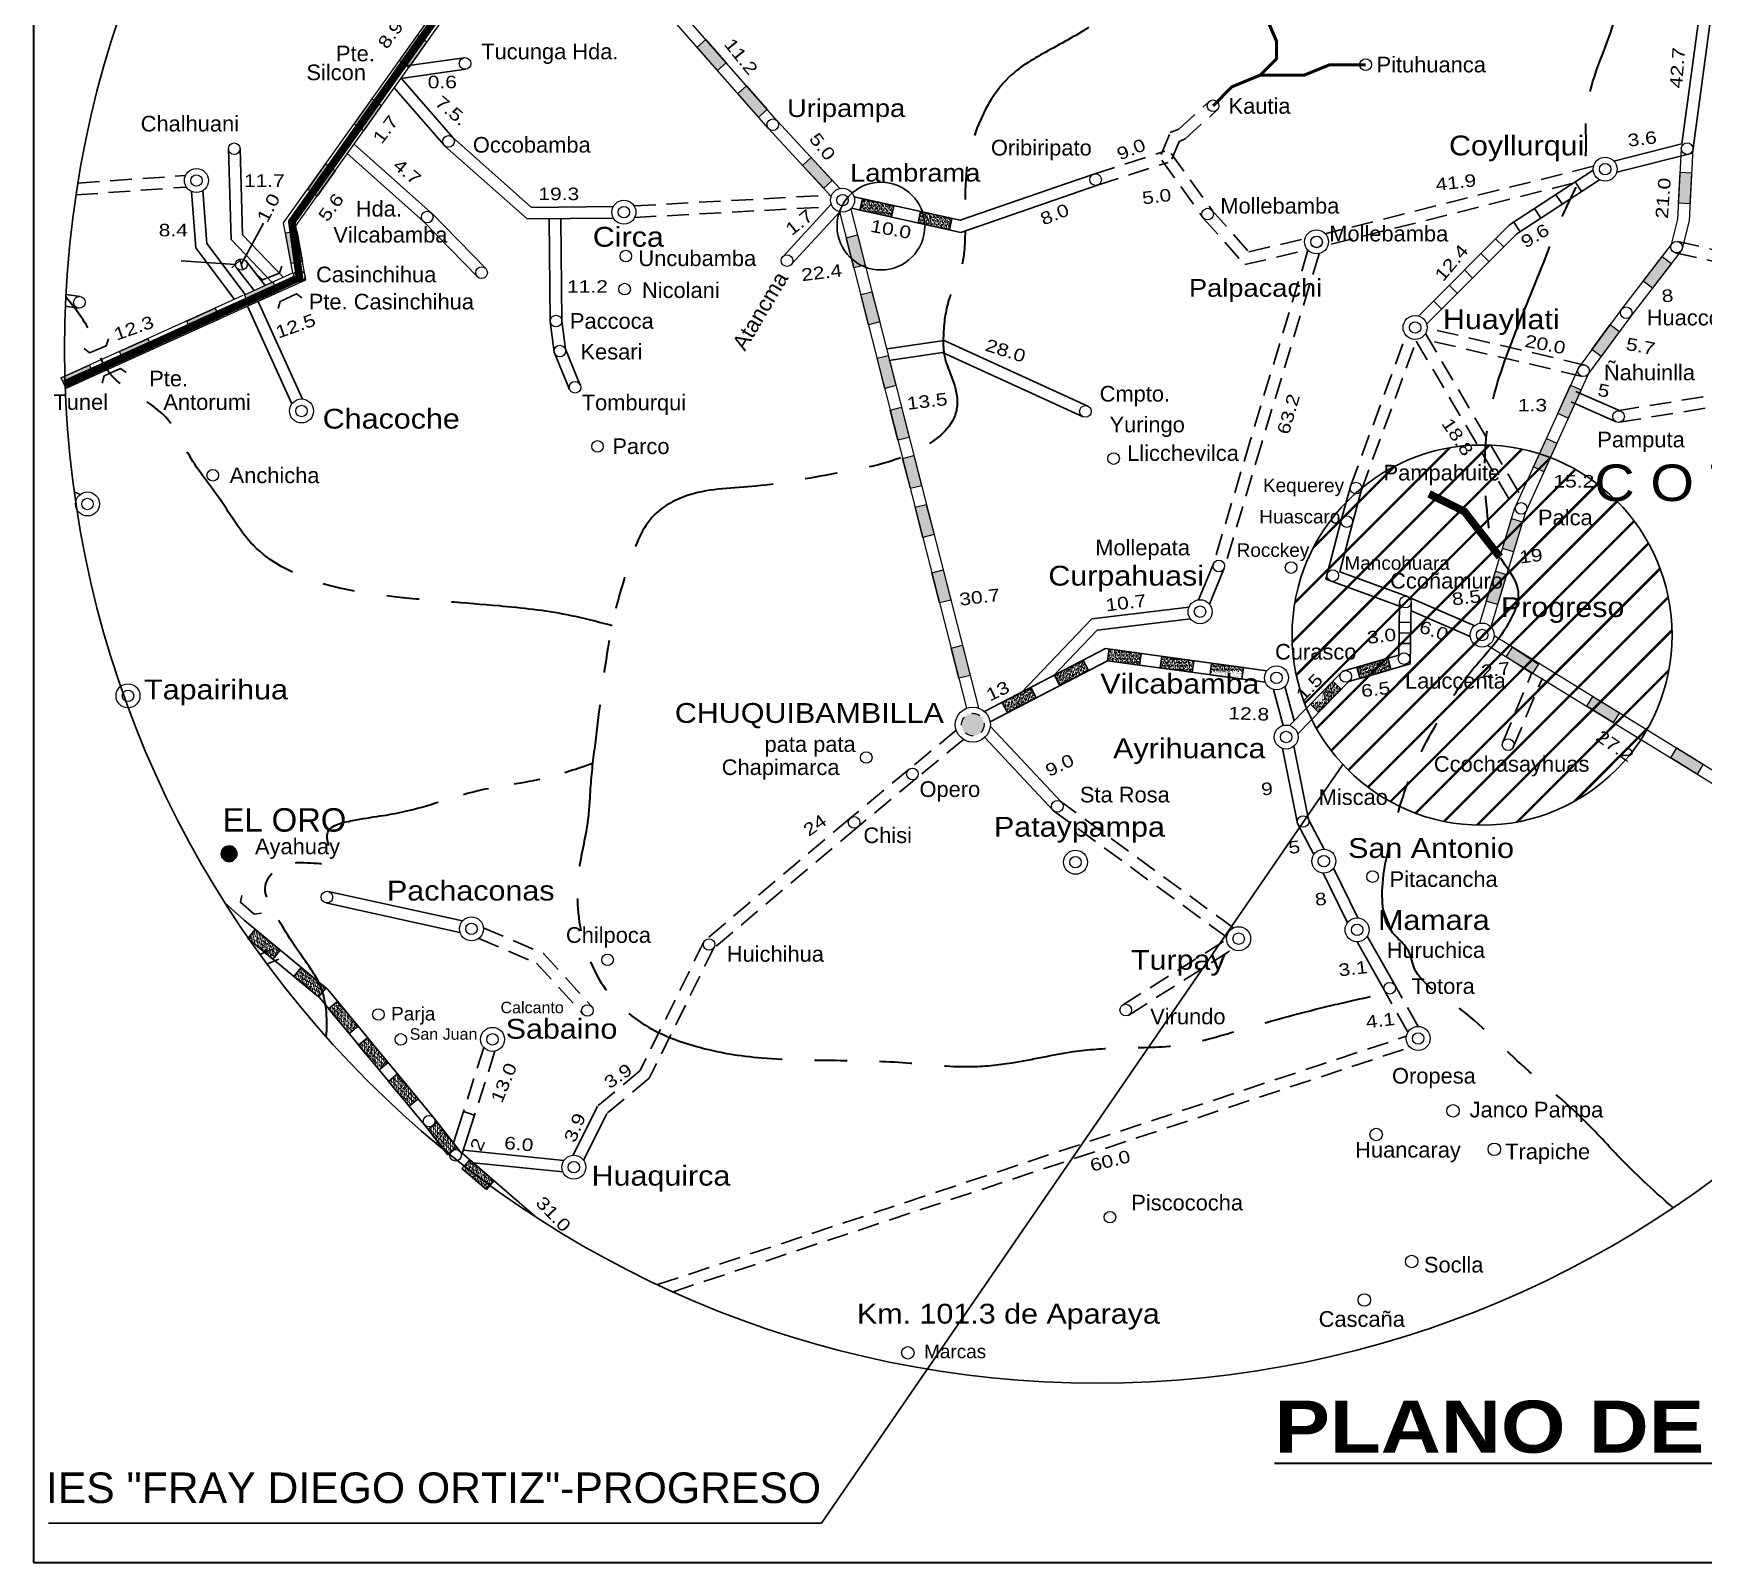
# Model space of a CAD drawing. Header units: metres. Extents: x 772934 to 773467, y 8442002 to 8442594.
# Drawn here: x 773332.13 to 773351.39, y 8442394.12 to 8442411.75 of the extents above; entities that cross this region are included whole.
import ezdxf

# ---------------------------------------------------------------- set-up
doc = ezdxf.new("R2010")
doc.units = ezdxf.units.M
for name, pattern in [('CENTER2', [1.125, 0.75, -0.125, 0.125, -0.125]), ('DASHED2', [0.375, 0.25, -0.125]), ('PHANTOM', [2.5, 1.25, -0.25, 0.25, -0.25, 0.25, -0.25])]:
    doc.linetypes.add(name, pattern=pattern)
doc.layers.add('C- Distrito', color=7, linetype='Continuous', lineweight=20, true_color=0xc7c700)
doc.layers.add('C-en Construccion', color=7, linetype='Continuous', lineweight=25, true_color=0x6b2783)
for name, color, linetype, lineweight in [('C-Afirmada', 1, 'Continuous', 20), ('C-Asfaltada', 252, 'Continuous', 15), ('C-Proyecto', 30, 'DASHED2', 25), ('ciudades', 1, 'Continuous', 20), ('Distrito', 3, 'Continuous', 25), ('flechas', 10, 'Continuous', 18), ('kilometraje', 7, 'Continuous', 18), ('limite prov', 107, 'PHANTOM', 30), ('N-Ciudades', 10, 'Continuous', 18), ('Red vías Vecinales', 106, 'Continuous', 40), ('ROTULO_YMT', 7, 'Continuous', 5), ('Sin Afirmar', 236, 'Continuous', 25), ('trocha', 5, 'Continuous', 25), ('txt - Puentes', 3, 'Continuous', 15), ('txt-Capital', 150, 'Continuous', 18)]:
    doc.layers.add(name, color=color, linetype=linetype, lineweight=lineweight)
doc.styles.add('kilometros', font='arial.ttf', dxfattribs={"height": 1.5})
doc.styles.get("Standard").update_dxf_attribs({"font": 'simplex.shx'})
doc.styles.add('TURBO TEXTO', font='swisse.ttf')
doc.dimstyles.new('ISO-25', dxfattribs={"dimscale": 0, "dimtxt": 0.18, "dimasz": 0.08, "dimexe": 0.09, "dimexo": 0.5, "dimgap": 0.35, "dimtad": 0, "dimtih": 1, "dimtoh": 1, "dimzin": 3, "dimtxsty": 'Standard', "dimblk": 'OBLIQUE', "dimcen": -3, "dimclrd": 256, "dimclre": 256, "dimadec": 0, "dimazin": 0, "dimtfac": 1, "dimtmove": 2, "dimatfit": 2, "dimldrblk": 'OBLIQUE', "dimfxl": 1, "dimfxlon": 1, "dimtolj": 2, "dimarcsym": 0})

# ---------------------------------------------------------------- blocks, each defined once
blk = doc.blocks.new('otras')
at = {"layer": 'ciudades', "linetype": 'Continuous', "ltscale": 0.3}
blk.add_circle((0, 0), 0.6, dxfattribs=at)
blk = doc.blocks.new('ciudad')
at = {"layer": 'ciudades', "ltscale": 0.3}
blk.add_circle((0, 0), 0.557, dxfattribs=at)
blk = doc.blocks.new('distrito')
at = {"layer": 'C- Distrito', "color": 91, "ltscale": 0.3}
for radius in [1.15, 0.549]:
    blk.add_circle((0, 0.01), radius, dxfattribs=at)
blk = doc.blocks.new('capital')
at = {"layer": 'C- Distrito', "linetype": 'CENTER2', "ltscale": 0.3}
blk.add_hatch(color=256, dxfattribs=at).paths.add_polyline_path([(-1.08, 0, 1), (1.08, 0, 1)])
at = {"layer": 'C- Distrito', "ltscale": 0.3}
blk.add_circle((0, 0), 1.68, dxfattribs=at)
at = {"layer": 'C- Distrito', "linetype": 'CENTER2', "ltscale": 0.3}
blk.add_circle((0, 0), 1.08, dxfattribs=at)
blk = doc.blocks.new('Sin Afirmar')
at = {"layer": 'Sin Afirmar'}
h = blk.add_hatch(dxfattribs=at)
h.set_pattern_fill('AR-SAND', color=256, scale=0.005, style=0)
h.set_pattern_definition([(37.5, (-254.103, -239.40114), (-0.00800016, 0.24470662), [0, -0.19304, 0, -0.2159, 0, -0.206375]), (7.5, (-254.103, -239.40114), (0.22476164, 0.35841255), [0, -0.10414, 0, -0.17399, 0, -0.066675]), (327.5, (-254.2592, -239.40114), (0.39549619, 0.00071859), [0, -0.0635, 0, -0.2286, 0, -0.29845]), (317.5, (-254.2592, -239.40114), (0.38177823, 0.11146466), [0, -0.03175, 0, -0.14986, 0, -0.17145])])
h.paths.add_polyline_path([(3.09, 1.11), (0, 1.11), (0, 0), (3.09, 0)])
blk.add_lwpolyline([(0, 0), (3.09, 0), (3.09, 1.11), (0, 1.11)], close=True, dxfattribs=at)
blk = doc.blocks.new('AFIRMADA')
at = {"layer": 'C-Afirmada'}
blk.add_hatch(color=256, dxfattribs=at).paths.add_polyline_path([(0, 1.11), (0, 0), (2.99, 0), (2.99, 1.11)])
blk.add_lwpolyline([(0, 1.11), (2.99, 1.11), (2.99, 0), (0, 0)], close=True, dxfattribs=at)
blk = doc.blocks.new('en construcc')
at = {"layer": 'C-en Construccion'}
blk.add_line((1.1136, 0), (0, 0), dxfattribs=at)
blk = doc.blocks.new('pte')
at = {"layer": 'trocha', "ltscale": 1.5}
blk.add_lwpolyline([(2.19, 0.54), (1.73, 0), (0, 0), (-0.32, 0.57)], dxfattribs=at)
blk = doc.blocks.new('_Oblique')
at = {"color": 0, "linetype": 'ByBlock', "lineweight": -2}
blk.add_line((-0.5, -0.5), (0.5, 0.5), dxfattribs=at)

msp = doc.modelspace()

# ---------------------------------------------------------------- hatches: boundary and pattern name
h = msp.add_hatch()
h.set_pattern_fill('JIS_RC_30', color=256, scale=0.01)
h.set_pattern_definition([(45, (772928.67878, 8442133.56858), (-0.21213203, 0.21213203), []), (45, (772928.68878, 8442133.56858), (-0.21213203, 0.21213203), []), (45, (772928.69878, 8442133.56858), (-0.21213203, 0.21213203), [])])
edge = h.paths.add_edge_path()
edge.add_arc((773348.839, 8442404.815), 2.192, 0, 360)
at = {"layer": 'Distrito'}
h = msp.add_hatch(dxfattribs=at)
h.set_pattern_fill('ANSI31', color=256, scale=0.001203, style=0)
h.set_pattern_definition([(45, (773279.837736, 8442370.17956), (-0.00270047527, 0.00270047527), [])])
edge = h.paths.add_edge_path()
edge.add_arc((773334.387, 8442402.294), 0.0906, 0, 360)

# ---------------------------------------------------------------- linework, layer by layer
for q in [(773347.233, 8442403.324), (773332.303, 8442394.575)]:
    msp.add_line((773341.22, 8442394.575), q)
for centre, radius in [((773344.403, 8442408.107), 11.915), ((773348.839, 8442404.815), 2.192), ((773348.839, 8442404.815), 2.192)]:
    msp.add_circle(centre, radius)
at = {"layer": 'C-Afirmada'}
for p, q in [((773335.016, 8442409.567), (773336.899, 8442412.208)), ((773335.158, 8442409.535), (773337.002, 8442412.121)), ((773340.709, 8442410.744), (773339.536, 8442412.08)), ((773340.608, 8442410.656), (773339.435, 8442411.991)), ((773341.43, 8442409.963), (773340.707, 8442410.745)), ((773341.332, 8442409.872), (773340.609, 8442410.655)), ((773351.137, 8442410.427), (773351.093, 8442409.611)), ((773351.271, 8442410.42), (773351.226, 8442409.591)), ((773341.557, 8442409.728), (773343.03, 8442403.976)), ((773335.121, 8442408.991), (773335.016, 8442409.567)), ((773335.271, 8442408.912), (773335.158, 8442409.535)), ((773341.428, 8442409.695), (773342.892, 8442403.973)), ((773351.093, 8442409.611), (773351.02, 8442409.318)), ((773351.226, 8442409.591), (773351.143, 8442409.258)), ((773351.02, 8442409.318), (773350.448, 8442408.572)), ((773351.143, 8442409.258), (773350.555, 8442408.492)), ((773334.574, 8442408.742), (773335.121, 8442408.991)), ((773334.531, 8442408.576), (773335.271, 8442408.912)), ((773334.547, 8442408.73), (773332.441, 8442407.776)), ((773334.602, 8442408.608), (773332.496, 8442407.654)), ((773350.448, 8442408.572), (773349.951, 8442407.898)), ((773350.555, 8442408.492), (773350.067, 8442407.83)), ((773349.951, 8442407.898), (773349.21, 8442406.267)), ((773350.067, 8442407.83), (773349.335, 8442406.22)), ((773349.21, 8442406.267), (773348.81, 8442404.95)), ((773349.335, 8442406.22), (773348.938, 8442404.911)), ((773348.977, 8442404.809), (773351.704, 8442403.132)), ((773348.907, 8442404.695), (773351.634, 8442403.018)), ((773343.984, 8442402.892), (773343.167, 8442403.765)), ((773343.895, 8442402.791), (773343.104, 8442403.636))]:
    msp.add_line(p, q, dxfattribs=at)
at = {"layer": 'C-Asfaltada', "linetype": 'Continuous'}
msp.add_lwpolyline([(773338.244, 8442414.243, 0.0962, 0.0962, 0), (773338.217, 8442414.087, 0.0893, 0.0893, 0), (773337.668, 8442412.989, 0.0893, 0.0893, 0), (773337.282, 8442412.491, 0.0893, 0.0893, 0), (773336.933, 8442412.153, 0.0893, 0.0893, 0), (773335.111, 8442409.581, 0.0893, 0.0893, 0), (773335.198, 8442408.938, 0.0893, 0.0893, 0), (773332.494, 8442407.712, 0.0893, 0.0893, 0)], format="xyseb", dxfattribs=at)
at = {"layer": 'C-en Construccion'}
for p, q in [((773350.121, 8442410.177), (773349.155, 8442409.544)), ((773350.194, 8442410.064), (773349.24, 8442409.44)), ((773349.155, 8442409.544), (773348.104, 8442408.494)), ((773349.24, 8442409.44), (773348.199, 8442408.4)), ((773347.877, 8442404.585), (773347.888, 8442405.197)), ((773348.009, 8442404.484), (773348.022, 8442405.195))]:
    msp.add_line(p, q, dxfattribs=at)
at = {"layer": 'C-Proyecto'}
for p, q in [((773344.361, 8442410.131), (773345.179, 8442410.393)), ((773345.254, 8442410.369), (773345.728, 8442409.708)), ((773332.643, 8442410.027), (773333.885, 8442410.114)), ((773344.402, 8442410.003), (773345.22, 8442410.266)), ((773345.145, 8442410.291), (773345.619, 8442409.63)), ((773350.125, 8442410.222), (773347.03, 8442409.443)), ((773332.622, 8442409.891), (773333.894, 8442409.981)), ((773349.888, 8442410.024), (773347.063, 8442409.313)), ((773339.058, 8442409.764), (773341.317, 8442409.888)), ((773339.065, 8442409.63), (773341.302, 8442409.753)), ((773345.623, 8442409.624), (773346.101, 8442409.087)), ((773345.723, 8442409.713), (773346.148, 8442409.236)), ((773346.148, 8442409.236), (773346.797, 8442409.386)), ((773351.096, 8442409.353), (773355.451, 8442408.371)), ((773346.101, 8442409.087), (773346.827, 8442409.256)), ((773346.831, 8442409.252), (773346.165, 8442407.056)), ((773346.959, 8442409.213), (773346.293, 8442407.017)), ((773351.067, 8442409.223), (773355.422, 8442408.24)), ((773347.322, 8442406.533), (773347.962, 8442408.272)), ((773347.447, 8442406.487), (773348.087, 8442408.226)), ((773348.08, 8442408.206), (773349.214, 8442406.276)), ((773348.185, 8442408.292), (773349.282, 8442406.425)), ((773350.024, 8442407.929), (773348.204, 8442408.356)), ((773349.994, 8442407.798), (773348.232, 8442408.212)), ((773350.402, 8442407.401), (773355.423, 8442408.229)), ((773350.424, 8442407.269), (773355.496, 8442408.106)), ((773346.165, 8442407.056), (773345.738, 8442405.632)), ((773346.293, 8442407.017), (773345.866, 8442405.593)), ((773332.671, 8442406.437), (773332.601, 8442406.468)), ((773349.076, 8442403.575), (773349.41, 8442404.374)), ((773349.199, 8442403.523), (773349.534, 8442404.322)), ((773342.774, 8442403.718), (773342.226, 8442403.266)), ((773342.858, 8442403.613), (773342.311, 8442403.163)), ((773342.226, 8442403.266), (773341.546, 8442402.701)), ((773342.311, 8442403.163), (773341.631, 8442402.598)), ((773345.893, 8442401.331), (773343.895, 8442402.791)), ((773345.972, 8442401.439), (773343.984, 8442402.892)), ((773341.546, 8442402.701), (773339.879, 8442401.3)), ((773341.631, 8442402.598), (773339.966, 8442401.197)), ((773337.319, 8442401.441), (773338.013, 8442401.144)), ((773337.266, 8442401.318), (773337.933, 8442401.032)), ((773339.863, 8442401.278), (773339.126, 8442399.79)), ((773344.693, 8442400.549), (773345.892, 8442401.306)), ((773334.743, 8442401.132), (773334.908, 8442401.203)), ((773334.824, 8442401.021), (773334.961, 8442401.08)), ((773338.013, 8442401.144), (773338.57, 8442400.532)), ((773339.983, 8442401.219), (773339.233, 8442399.705)), ((773344.764, 8442400.435), (773345.964, 8442401.193)), ((773337.933, 8442401.032), (773338.471, 8442400.442)), ((773347.983, 8442400.237), (773347.725, 8442400.695)), ((773348.1, 8442400.302), (773347.831, 8442400.782)), ((773339.33, 8442397.326), (773347.965, 8442400.19)), ((773337.325, 8442400.059), (773337.09, 8442399.321)), ((773337.453, 8442400.019), (773337.218, 8442399.28)), ((773339.508, 8442397.244), (773348.007, 8442400.063)), ((773339.126, 8442399.79), (773338.636, 8442399.384)), ((773339.233, 8442399.705), (773338.743, 8442399.299))]:
    msp.add_line(p, q, dxfattribs=at)
for points in [[(773345.138, 8442410.355), (773345.243, 8442410.609), (773345.343, 8442410.65), (773345.691, 8442410.968)], [(773345.262, 8442410.304), (773345.345, 8442410.506), (773345.416, 8442410.536), (773345.781, 8442410.869)]]:
    msp.add_lwpolyline(points, dxfattribs=at)
at = {"layer": 'Distrito', "color": 0, "lineweight": 50}
for points in [[(773346.278, 8442411.27), (773346.466, 8442411.458), (773346.466, 8442411.665), (773346.3, 8442412.058)], [(773345.736, 8442410.918), (773345.954, 8442411.136), (773346.278, 8442411.27), (773346.788, 8442411.27), (773347.08, 8442411.391), (773347.496, 8442411.392)]]:
    msp.add_lwpolyline(points, dxfattribs=at)
at = {"layer": 'Distrito', "const_width": 0.0893}
msp.add_lwpolyline([(773349.043, 8442405.716), (773348.635, 8442406.24), (773348.228, 8442406.444)], dxfattribs=at)
at = {"layer": 'Distrito'}
msp.add_circle((773334.387, 8442402.294), 0.0906, dxfattribs=at)
at = {"layer": 'limite prov', "linetype": 'PHANTOM', "ltscale": 1.5}
msp.add_spline([(773348.59, 8442417.68), (773347.558, 8442416.811), (773347.187, 8442416.493), (773346.736, 8442415.963), (773346.304, 8442415.333), (773346.099, 8442414.743), (773346.046, 8442414.265), (773345.78, 8442414.053), (773345.488, 8442413.708), (773345.303, 8442413.337), (773345.17, 8442412.939), (773344.984, 8442412.515), (773344.715, 8442412.127), (773344.37, 8442411.862), (773343.866, 8442411.57), (773343.415, 8442411.278), (773343.017, 8442410.668), (773342.91, 8442410.297), (773342.872, 8442409.331), (773342.814, 8442408.985), (773342.699, 8442408.711), (773342.627, 8442408.292), (773342.641, 8442408.018), (773342.757, 8442407.687), (773342.771, 8442407.384), (773342.367, 8442406.966), (773341.372, 8442406.678), (773340.463, 8442406.533), (773339.698, 8442406.432), (773339.294, 8442406.202), (773339.005, 8442405.654), (773338.829, 8442405.039), (773338.756, 8442404.665), (773338.612, 8442403.598), (773338.555, 8442403.079), (773338.526, 8442402.689), (773338.425, 8442402.127), (773338.468, 8442401.305), (773338.785, 8442400.662), (773339.189, 8442400.316), (773339.781, 8442400.071), (773340.531, 8442399.941), (773341.44, 8442399.912), (773342.204, 8442399.884), (773342.926, 8442399.84), (773343.416, 8442399.884), (773344.123, 8442400.013), (773344.651, 8442400.056), (773345.314, 8442400.085), (773346.036, 8442400.258), (773347.046, 8442400.532), (773347.551, 8442400.648)], degree=3, dxfattribs=at)
at = {"layer": 'limite prov', "ltscale": 1.5}
for points, knots in [([(773351.041, 8442398.213), (773350.842, 8442398.388), (773350.477, 8442398.719), (773349.932, 8442399.338), (773349.222, 8442399.893), (773348.649, 8442400.518), (773348.065, 8442400.833), (773348.002, 8442401.229), (773347.743, 8442401.388), (773347.649, 8442401.879), (773347.782, 8442402.461), (773347.99, 8442403.209), (773348.33, 8442403.842), (773348.72, 8442404.444), (773349.111, 8442404.827), (773349.352, 8442405.39), (773348.959, 8442405.738), (773348.867, 8442406.423), (773348.843, 8442407.275), (773349.19, 8442408.236), (773349.525, 8442409.041), (773349.788, 8442409.731), (773350.078, 8442410.261), (773349.983, 8442410.977), (773350.338, 8442411.701), (773350.564, 8442412.661), (773350.896, 8442413.545), (773351.204, 8442414.375), (773351.538, 8442414.959), (773351.669, 8442415.3), (773351.716, 8442415.425)], [28.632831, 28.632831, 28.632831, 28.632831, 35.227872, 40.923444, 49.176637, 57.429829, 62.673881, 63.92666, 67.005583, 69.396777, 75.805656, 81.778366, 88.699108, 93.656151, 99.497791, 102.673779, 107.290538, 110.507599, 119.718175, 128.253304, 135.693643, 141.475308, 146.832964, 150.148605, 158.954192, 166.153184, 174.833786, 182.439999, 188.207164, 191.547127, 191.547127, 191.547127, 191.547127]), ([(773338.804, 8442404.924), (773338.632, 8442404.969), (773338.204, 8442405.081), (773337.371, 8442405.169), (773336.39, 8442405.232), (773335.411, 8442405.374), (773334.652, 8442405.762), (773334.307, 8442406.381), (773333.923, 8442406.836), (773333.657, 8442407.478), (773332.972, 8442407.694), (773332.819, 8442408.324), (773332.615, 8442408.577), (773332.503, 8442408.715)], [0, 0, 0, 0, 4.432565, 11.015442, 20.843824, 28.942201, 35.682758, 41.051373, 46.245727, 50.575952, 57.794821, 61.475326, 65.871571, 65.871571, 65.871571, 65.871571])]:
    msp.add_open_spline(points, degree=3, knots=knots, dxfattribs=at)
at = {"layer": 'limite prov', "ltscale": 1.2}
msp.add_open_spline([(773335.508, 8442400.179), (773335.525, 8442400.406), (773335.506, 8442400.738), (773335.156, 8442401.2), (773334.95, 8442401.534), (773334.738, 8442401.945), (773335.06, 8442402.305), (773335.714, 8442402.072), (773335.412, 8442402.592), (773335.948, 8442402.713), (773336.477, 8442402.762), (773337.225, 8442403.055), (773337.969, 8442403.126), (773338.403, 8442403.278), (773338.58, 8442403.34)], degree=3, knots=[96.434398, 96.434398, 96.434398, 96.434398, 101.933635, 104.805737, 110.474071, 112.134116, 115.646371, 119.642437, 122.090622, 124.819854, 129.858909, 137.090181, 143.880768, 148.531078, 148.531078, 148.531078, 148.531078], dxfattribs=at)
at = {"layer": 'Red vías Vecinales', "color": 7, "lineweight": 30}
msp.add_lwpolyline([(773332.13, 8442394.122), (773357.025, 8442394.122), (773357.025, 8442420.206), (773332.13, 8442420.206), (773332.13, 8442394.122)], dxfattribs=at)
at = {"layer": 'Sin Afirmar'}
for p, q in [((773341.566, 8442409.737), (773342.826, 8442409.459)), ((773341.595, 8442409.868), (773342.818, 8442409.598)), ((773344.495, 8442404.659), (773343.101, 8442403.934)), ((773346.358, 8442404.404), (773344.495, 8442404.659)), ((773347.231, 8442404.398), (773347.877, 8442404.585)), ((773344.519, 8442404.52), (773343.165, 8442403.816)), ((773346.34, 8442404.271), (773344.519, 8442404.52)), ((773346.616, 8442403.772), (773347.231, 8442404.398)), ((773347.302, 8442404.279), (773348.009, 8442404.484)), ((773346.712, 8442403.678), (773347.302, 8442404.279)), ((773334.559, 8442401.529), (773334.338, 8442401.73)), ((773335.525, 8442400.73), (773334.559, 8442401.529)), ((773347.456, 8442401.449), (773347.457, 8442401.447)), ((773335.43, 8442400.635), (773334.604, 8442401.317)), ((773347.339, 8442401.384), (773347.338, 8442401.385)), ((773336.746, 8442399.253), (773335.525, 8442400.73)), ((773347.725, 8442400.695), (773347.72, 8442400.704)), ((773336.642, 8442399.169), (773335.43, 8442400.635)), ((773336.869, 8442398.876), (773336.642, 8442399.169)), ((773337.048, 8442398.865), (773336.746, 8442399.253)), ((773337.933, 8442398.102), (773337.048, 8442398.865))]:
    msp.add_line(p, q, dxfattribs=at)
at = {"layer": 'trocha'}
for p, q in [((773351.457, 8442412.803), (773351.144, 8442410.478)), ((773351.591, 8442412.791), (773351.264, 8442410.37)), ((773337.099, 8442411.472), (773336.435, 8442411.378)), ((773337.118, 8442411.34), (773336.369, 8442411.234)), ((773336.867, 8442410.463), (773336.291, 8442411.124)), ((773336.968, 8442410.551), (773336.371, 8442411.236)), ((773336.962, 8442410.557), (773337.875, 8442409.747)), ((773334.379, 8442410.421), (773334.411, 8442409.375)), ((773334.513, 8442410.425), (773334.543, 8442409.431)), ((773336.628, 8442409.585), (773335.746, 8442410.372)), ((773336.717, 8442409.685), (773335.835, 8442410.472)), ((773336.873, 8442410.457), (773337.824, 8442409.613)), ((773351.144, 8442410.478), (773350.359, 8442410.281)), ((773351.264, 8442410.37), (773350.392, 8442410.151)), ((773344.058, 8442410.026), (773344.36, 8442410.13)), ((773333.952, 8442409.931), (773334.002, 8442409.281)), ((773334.086, 8442409.941), (773334.132, 8442409.33)), ((773342.818, 8442409.598), (773344.058, 8442410.026)), ((773344.102, 8442409.899), (773344.403, 8442410.003)), ((773337.875, 8442409.747), (773338.82, 8442409.756)), ((773341.332, 8442409.785), (773340.773, 8442409.178)), ((773342.826, 8442409.459), (773344.102, 8442409.899)), ((773337.252, 8442408.947), (773336.624, 8442409.588)), ((773337.347, 8442409.041), (773336.72, 8442409.682)), ((773337.824, 8442409.613), (773338.821, 8442409.622)), ((773338.091, 8442408.431), (773338.08, 8442409.615)), ((773338.225, 8442408.44), (773338.214, 8442409.616)), ((773341.43, 8442409.694), (773340.871, 8442409.088)), ((773334.411, 8442409.375), (773334.882, 8442408.882)), ((773334.543, 8442409.431), (773335.011, 8442408.941)), ((773334.002, 8442409.281), (773334.449, 8442408.685)), ((773334.132, 8442409.33), (773334.574, 8442408.742)), ((773334.475, 8442409.047), (773334.677, 8442408.789)), ((773334.581, 8442409.129), (773334.803, 8442408.846)), ((773332.498, 8442408.609), (773332.65, 8442408.586)), ((773332.505, 8442408.743), (773332.67, 8442408.718)), ((773334.531, 8442408.576), (773334.531, 8442408.576)), ((773335.112, 8442407.481), (773334.6, 8442408.607)), ((773335.234, 8442407.536), (773334.722, 8442408.662)), ((773338.135, 8442408.078), (773338.091, 8442408.431)), ((773338.266, 8442408.112), (773338.225, 8442408.44)), ((773342.634, 8442408.211), (773341.978, 8442408.114)), ((773344.292, 8442407.455), (773342.634, 8442408.211)), ((773338.315, 8442407.647), (773338.135, 8442408.078)), ((773338.438, 8442407.698), (773338.266, 8442408.112)), ((773342.614, 8442408.073), (773341.997, 8442407.982)), ((773344.237, 8442407.333), (773342.614, 8442408.073)), ((773350.44, 8442407.396), (773349.921, 8442407.625)), ((773350.386, 8442407.274), (773349.867, 8442407.503)), ((773347.214, 8442406.141), (773347.32, 8442406.527)), ((773347.343, 8442406.107), (773347.449, 8442406.492)), ((773347.037, 8442405.46), (773347.214, 8442406.141)), ((773347.197, 8442405.544), (773347.343, 8442406.107)), ((773345.74, 8442405.638), (773345.569, 8442405.221)), ((773345.864, 8442405.587), (773345.693, 8442405.17)), ((773347.978, 8442405.259), (773347.197, 8442405.544)), ((773347.887, 8442405.149), (773347.037, 8442405.46)), ((773345.458, 8442405.136), (773344.338, 8442405.002)), ((773348.755, 8442404.924), (773347.981, 8442405.257)), ((773344.338, 8442405.002), (773343.525, 8442404.154)), ((773345.474, 8442405.003), (773344.401, 8442404.874)), ((773348.702, 8442404.801), (773348.02, 8442405.095)), ((773344.401, 8442404.874), (773343.896, 8442404.347)), ((773346.435, 8442404.187), (773346.546, 8442403.773)), ((773346.564, 8442404.222), (773346.67, 8442403.828)), ((773346.711, 8442402.644), (773346.537, 8442403.508)), ((773346.838, 8442402.689), (773346.669, 8442403.534)), ((773346.899, 8442402.284), (773346.711, 8442402.644)), ((773347.017, 8442402.346), (773346.838, 8442402.689)), ((773347.285, 8442401.496), (773347.006, 8442402.071)), ((773347.405, 8442401.554), (773347.127, 8442402.129)), ((773335.53, 8442401.859), (773337.079, 8442401.519)), ((773335.502, 8442401.728), (773337.05, 8442401.388)), ((773347.712, 8442400.719), (773347.398, 8442401.278)), ((773347.831, 8442400.782), (773347.515, 8442401.344)), ((773337.091, 8442399.321), (773336.974, 8442398.96)), ((773337.218, 8442399.28), (773337.091, 8442399.321)), ((773338.636, 8442399.384), (773338.356, 8442398.818)), ((773337.218, 8442399.28), (773337.076, 8442398.84)), ((773338.743, 8442399.299), (773338.476, 8442398.758)), ((773337.088, 8442398.877), (773338.249, 8442398.759)), ((773337.204, 8442398.73), (773338.236, 8442398.626))]:
    msp.add_line(p, q, dxfattribs=at)
at = {"layer": 'trocha', "ltscale": 1.5}
msp.add_line((773336.764, 8442398.963), (773336.8, 8442398.966), dxfattribs=at)
msp.add_circle((773341.905, 8442409.531), 0.506, dxfattribs=at)

# ---------------------------------------------------------------- block references
at = {"layer": 'C- Distrito', "linetype": 'CENTER2', "ltscale": 0.3, "xscale": 0.120285, "yscale": 0.120285, "zscale": 0.120285}
for name, p in [('ciudad', (773337.109, 8442411.406)), ('ciudad', (773340.658, 8442410.7)), ('ciudad', (773336.918, 8442410.507)), ('ciudad', (773334.446, 8442410.423)), ('distrito', (773334.01, 8442410.055)), ('distrito', (773341.463, 8442409.828)), ('distrito', (773338.941, 8442409.69)), ('ciudad', (773336.672, 8442409.635)), ('distrito', (773346.93, 8442409.348)), ('ciudad', (773334.528, 8442409.088)), ('ciudad', (773338.963, 8442409.185)), ('ciudad', (773340.822, 8442409.133)), ('ciudad', (773335.196, 8442408.952)), ('ciudad', (773337.299, 8442408.994)), ('ciudad', (773338.949, 8442408.804)), ('ciudad', (773332.66, 8442408.652)), ('ciudad', (773338.158, 8442408.436)), ('distrito', (773348.066, 8442408.361)), ('ciudad', (773338.202, 8442408.09)), ('ciudad', (773338.377, 8442407.673)), ('distrito', (773335.223, 8442407.398)), ('ciudad', (773338.636, 8442406.991)), ('ciudad', (773344.589, 8442406.851)), ('ciudad', (773334.199, 8442406.658)), ('distrito', (773332.754, 8442406.326)), ('ciudad', (773347.384, 8442406.51)), ('ciudad', (773347.279, 8442406.124)), ('ciudad', (773345.802, 8442405.612)), ('ciudad', (773346.636, 8442405.594)), ('ciudad', (773347.117, 8442405.502)), ('distrito', (773345.586, 8442405.084)), ('ciudad', (773347.955, 8442405.196)), ('distrito', (773348.839, 8442404.815)), ('distrito', (773346.468, 8442404.321)), ('distrito', (773333.221, 8442404.114)), ('capital', (773342.965, 8442403.784)), ('distrito', (773346.579, 8442403.639)), ('ciudad', (773341.736, 8442403.404)), ('ciudad', (773341.596, 8442402.655)), ('distrito', (773344.15, 8442402.195)), ('distrito', (773347.014, 8442402.208)), ('ciudad', (773347.576, 8442402.031)), ('ciudad', (773335.516, 8442401.794)), ('distrito', (773337.182, 8442401.427)), ('distrito', (773347.397, 8442401.416)), ('ciudad', (773339.923, 8442401.248)), ('ciudad', (773338.752, 8442401.071)), ('ciudad', (773336.109, 8442400.441)), ('ciudad', (773338.52, 8442400.487)), ('distrito', (773337.426, 8442400.153)), ('distrito', (773348.101, 8442400.164)), ('ciudad', (773336.368, 8442400.153)), ('ciudad', (773336.694, 8442399.211)), ('ciudad', (773336.999, 8442398.818)), ('distrito', (773338.363, 8442398.679)), ('ciudad', (773344.547, 8442398.104))]:
    msp.add_blockref(name, p, dxfattribs=at)
at = {"layer": 'C- Distrito', "linetype": 'CENTER2', "ltscale": 0.3, "xscale": 0.120285, "yscale": 0.120285, "zscale": 0.120285, "rotation": 309.4461448315596}
msp.add_blockref('distrito', (773346.03, 8442401.314), dxfattribs=at)
at = {"layer": 'C-Afirmada'}
for p, xscale, yscale, zscale, rotation in [((773336.559, 8442411.731), 0.120285, 0.120285, 0.120285, 234.5148749084126), ((773340.122, 8442411.412), 0.120285, 0.120285, 0.120285, 131.2871402340767), ((773340.593, 8442410.876), 0.120285, 0.120285, 0.120285, 131.2871402340765), ((773336.037, 8442410.999), 0.120285, 0.120285, 0.120285, 234.5148749084133), ((773341.343, 8442410.057), 0.120285, 0.120285, 0.120285, 132.7082827100288), ((773335.402, 8442409.877), 0.1202850000000001, 0.1202850000000001, 0.1202850000000001, 54.51487490841393), ((773351.122, 8442410.153), 0.1202850000000001, 0.1202850000000001, 0.1202850000000001, 266.9130962762748), ((773335.233, 8442409.123), 0.120285, 0.120285, 0.120285, 100.2664650938724), ((773341.723, 8442409.081), 0.1202850000000001, 0.1202850000000001, 0.1202850000000001, 104.3554202402181), ((773350.916, 8442409.182), 0.120285, 0.120285, 0.120285, 232.4948580943523), ((773334.62, 8442408.616), 0.120285, 0.120285, 0.120285, 24.46436984221612), ((773341.891, 8442408.426), 0.120285, 0.120285, 0.120285, 104.355420240218), ((773333.955, 8442408.315), 0.120285, 0.120285, 0.120285, 24.36595255615867), ((773350.318, 8442408.396), 0.120285, 0.120285, 0.120285, 233.6200430566366), ((773333.178, 8442407.963), 0.1202850000000001, 0.1202850000000001, 0.1202850000000001, 24.36595255615846), ((773342.079, 8442407.692), 0.120285, 0.120285, 0.120285, 104.3554202402172), ((773332.506, 8442407.659), 0.120285, 0.120285, 0.120285, 24.36595255615818), ((773349.86, 8442407.698), 0.1202850000000001, 0.1202850000000001, 0.1202850000000001, 245.5482589970706), ((773342.231, 8442407.095), 0.120285, 0.120285, 0.120285, 104.3554202402175), ((773349.58, 8442407.082), 0.120285, 0.120285, 0.120285, 245.5482589970677), ((773342.374, 8442406.537), 0.120285, 0.120285, 0.120285, 104.3554202402167), ((773342.518, 8442405.974), 0.1202850000000001, 0.1202850000000001, 0.1202850000000001, 104.3554202402173), ((773349.177, 8442406.159), 0.120285, 0.120285, 0.120285, 253.1324684460481), ((773342.711, 8442405.219), 0.120285, 0.120285, 0.120285, 104.3554202402176), ((773348.992, 8442405.551), 0.120285, 0.120285, 0.120285, 253.1324684460473), ((773342.934, 8442404.35), 0.120285, 0.120285, 0.120285, 104.355420240217), ((773349.116, 8442404.566), 0.120285, 0.120285, 0.120285, 326.7251198122224), ((773350.046, 8442403.995), 0.1202850000000001, 0.1202850000000001, 0.1202850000000001, 328.4124904464226), ((773351.014, 8442403.4), 0.120285, 0.120285, 0.120285, 328.4124904464237)]:
    msp.add_blockref('AFIRMADA', p, dxfattribs=dict(at, xscale=xscale, yscale=yscale, zscale=zscale, rotation=rotation))
at = {"layer": 'C-en Construccion'}
for p, xscale, yscale, zscale, rotation in [((773349.987, 8442409.929), 0.120285, 0.120285, 0.120285, 123.2149742520689), ((773349.518, 8442409.622), 0.1202850000000001, 0.1202850000000001, 0.1202850000000001, 123.2149742520704), ((773349.768, 8442409.785), 0.120285, 0.120285, 0.120285, 126.1600455134742), ((773349.279, 8442409.466), 0.120285, 0.120285, 0.120285, 123.2149742520689), ((773349.09, 8442409.29), 0.120285, 0.120285, 0.120285, 134.9642982598711), ((773348.92, 8442409.12), 0.120285, 0.120285, 0.120285, 134.9642982598711), ((773348.73, 8442408.93), 0.120285, 0.120285, 0.120285, 134.9642982598711), ((773348.555, 8442408.755), 0.120285, 0.120285, 0.120285, 134.9642982598691), ((773348.374, 8442408.574), 0.120285, 0.120285, 0.120285, 134.9642982598711), ((773348.018, 8442404.961), 0.120285, 0.120285, 0.120285, 179.0045955944057), ((773348.013, 8442404.717), 0.1202850000000001, 0.1202850000000001, 0.1202850000000001, 179.0045955944057), ((773348.016, 8442404.839), 0.1202850000000001, 0.1202850000000001, 0.1202850000000001, 179.0045955944057)]:
    msp.add_blockref('en construcc', p, dxfattribs=dict(at, xscale=xscale, yscale=yscale, zscale=zscale, rotation=rotation))
at = {"layer": 'ciudades', "linetype": 'CENTER2', "ltscale": 0.3, "xscale": 0.120285, "yscale": 0.120285, "zscale": 0.120285}
for name, p in [('ciudad', (773344.381, 8442410.067)), ('ciudad', (773345.673, 8442409.669)), ('ciudad', (773346.93, 8442409.348)), ('ciudad', (773344.264, 8442407.394)), ('ciudad', (773349.289, 8442406.276)), ('ciudad', (773347.266, 8442404.339)), ('ciudad', (773349.139, 8442403.552)), ('ciudad', (773342.269, 8442403.214)), ('ciudad', (773343.94, 8442402.841)), ('ciudad', (773346.774, 8442402.666)), ('ciudad', (773347.774, 8442400.744)), ('ciudad', (773344.729, 8442400.492)), ('otras', (773348.504, 8442399.33)), ('otras', (773347.618, 8442399.057)), ('otras', (773348.981, 8442398.887)), ('otras', (773348.027, 8442397.593)), ('otras', (773347.481, 8442397.15)), ('otras', (773342.215, 8442396.54))]:
    msp.add_blockref(name, p, dxfattribs=at)
at = {"layer": 'Sin Afirmar'}
for p, xscale, yscale, zscale, rotation in [((773341.663, 8442409.716), 0.120285, 0.120285, 0.120285, 347.5475806470664), ((773342.333, 8442409.568), 0.120285, 0.120285, 0.120285, 347.5475806470657), ((773343.968, 8442404.234), 0.120285, 0.120285, 0.120285, 27.48097603908345), ((773344.519, 8442404.52), 0.120285, 0.120285, 0.120285, 352.2116751599775), ((773345.127, 8442404.437), 0.120285, 0.120285, 0.120285, 352.2116751599773), ((773347.751, 8442404.548), 0.120285, 0.120285, 0.120285, 196.1123271352984), ((773345.701, 8442404.359), 0.1202850000000001, 0.1202850000000001, 0.1202850000000001, 352.2116751599776), ((773343.366, 8442403.921), 0.120285, 0.120285, 0.120285, 27.48097603908205), ((773347.119, 8442404.285), 0.120285, 0.120285, 0.120285, 225.5271083672694)]:
    msp.add_blockref('Sin Afirmar', p, dxfattribs=dict(at, xscale=xscale, yscale=yscale, zscale=zscale, rotation=rotation))
at = {"layer": 'trocha', "xscale": 0.120285, "yscale": 0.120285, "zscale": 0.120285}
for name, p in [('ciudad', (773347.496, 8442411.392)), ('ciudad', (773345.736, 8442410.918)), ('distrito', (773350.258, 8442410.186)), ('ciudad', (773351.204, 8442410.424)), ('ciudad', (773351.082, 8442409.288)), ('ciudad', (773350.501, 8442408.532)), ('ciudad', (773350.009, 8442407.864)), ('ciudad', (773350.413, 8442407.335)), ('ciudad', (773347.939, 8442404.544))]:
    msp.add_blockref(name, p, dxfattribs=at)
at = {"layer": 'trocha', "ltscale": 1.5}
for p, xscale, yscale, zscale, rotation in [((773334.774, 8442408.911), 0.120285, 0.120285, 0.120285, 21.50984178396441), ((773335.163, 8442408.75), 0.1202850000000001, 0.1202850000000001, 0.1202850000000001, 204.9963886591938), ((773332.778, 8442408.07), 0.1202850000000001, 0.1202850000000001, 0.1202850000000001, 23.0062242184666), ((773333.136, 8442407.889), 0.120285, 0.120285, 0.120285, 204.36595255616), ((773334.518, 8442401.735), 0.120285, 0.120285, 0.120285, 318.9716862285827)]:
    msp.add_blockref('pte', p, dxfattribs=dict(at, xscale=xscale, yscale=yscale, zscale=zscale, rotation=rotation))
at = {"layer": 'trocha'}
for p, xscale, yscale, zscale, rotation in [((773334.604, 8442401.317), 0.120285, 0.120285, 0.120285, 320.4064176240997), ((773335.133, 8442400.88), 0.120285, 0.120285, 0.120285, 320.4064176240998), ((773335.535, 8442400.507), 0.120285, 0.120285, 0.120285, 309.5830842917879), ((773335.881, 8442400.088), 0.1202849999999999, 0.1202849999999999, 0.1202849999999999, 309.5830842917886), ((773336.227, 8442399.67), 0.120285, 0.120285, 0.120285, 309.5830842917887), ((773336.682, 8442399.117), 0.120285, 0.120285, 0.120285, 307.8800425545297), ((773337.073, 8442398.666), 0.120285, 0.120285, 0.120285, 319.2387784467912)]:
    msp.add_blockref('Sin Afirmar', p, dxfattribs=dict(at, xscale=xscale, yscale=yscale, zscale=zscale, rotation=rotation))

# ---------------------------------------------------------------- texts
at = {"layer": 'kilometraje', "linetype": 'CENTER2', "ltscale": 0.3, "style": 'kilometros', "width": 1.2}
for s, height, rotation, p in [('8.9', 0.1443, 53.5423, (773336.207, 8442411.561)), ('11.2', 0.1443, 308.9797, (773340.088, 8442411.624)), ('42.7', 0.1443, 85.6299, (773351.145, 8442411.116)), ('7.5.', 0.1443, 320.0878, (773336.75, 8442410.935)), ('1.7', 0.1443, 53.5423, (773336.149, 8442410.468)), ('5.0', 0.1443, 308.9797, (773341.069, 8442410.533)), ('9.0', 0.1443, 22.0607, (773344.662, 8442410.286)), ('3.6', 0.1443, 6.9502, (773350.527, 8442410.446)), ('4.7', 0.1443, 320.0878, (773336.266, 8442410.21)), ('41.9', 0.1443, 6.9502, (773348.311, 8442409.935)), ('5.0', 0.1443, 6.9502, (773344.927, 8442409.781)), ('21.0', 0.1443, 85.6299, (773350.981, 8442409.613)), ('1.0', 0.1443, 62.7229, (773334.828, 8442409.559)), ('5.6', 0.1443, 53.5423, (773335.52, 8442409.57)), ('1.7', 0.1443, 38.3559, (773340.876, 8442409.414)), ('8.0', 0.1443, 22.0607, (773343.78, 8442409.537)), ('10.0', 0.1443, 349.5694, (773341.775, 8442409.467)), ('9.6', 0.1443, 31.1234, (773349.342, 8442409.271)), ('12.4', 0.1443, 49.8657, (773348.389, 8442408.882)), ('22.4', 0.1443, 6.9502, (773340.997, 8442408.895)), ('8', 0.144, 6.9502, (773350.919, 8442408.649)), ('12.3', 0.1443, 19.5556, (773333.09, 8442408.209)), ('12.5', 0.1443, 19.5556, (773334.956, 8442408.233)), ('28.0', 0.1443, 342.3469, (773343.097, 8442408.098)), ('20.0', 0.1443, 349.1469, (773349.323, 8442408.141)), ('5.7', 0.1443, 349.1469, (773350.489, 8442408.106)), ('13.5', 0.1443, 6.9502, (773342.213, 8442407.412)), ('5', 0.144, 349.1469, (773350.162, 8442407.577)), ('63.2', 0.1443, 73.9054, (773346.609, 8442407.118)), ('18.8', 0.1443, 303.9677, (773348.365, 8442407.255)), ('19', 0.1443, 6.9502, (773349.277, 8442405.64)), ('30.7', 0.1443, 6.9502, (773342.819, 8442405.154)), ('8.5', 0.1443, 6.9502, (773348.5, 8442405.156)), ('10.7', 0.1443, 6.9502, (773344.505, 8442405.088)), ('6.0', 0.1443, 341.6247, (773348.101, 8442404.851)), ('3.0', 0.1443, 6.9502, (773347.521, 8442404.713)), ('1.5', 0.1443, 45.7918, (773346.78, 8442404.046)), ('2.7', 0.1443, 6.9502, (773348.838, 8442404.325)), ('13', 0.1443, 25.7337, (773343.162, 8442404.048)), ('6.5', 0.1443, 6.9502, (773347.453, 8442404.098)), ('12.8', 0.1443, 357.8284, (773345.91, 8442403.846)), ('27.2', 0.1443, 325.3432, (773350.137, 8442403.612)), ('9.0', 0.1443, 25.7337, (773343.846, 8442403.178)), ('9', 0.144, 6.9502, (773346.3, 8442402.964)), ('24', 0.1443, 34.759, (773341.073, 8442402.488)), ('5', 0.144, 6.9502, (773346.615, 8442402.291)), ('8', 0.144, 6.9502, (773346.92, 8442401.693)), ('3.1', 0.1443, 6.9502, (773347.192, 8442400.879)), ('4.1', 0.1443, 6.9502, (773347.507, 8442400.281)), ('13.0', 0.1443, 67.5985, (773337.533, 8442399.409)), ('3.9', 0.1443, 34.759, (773338.776, 8442399.577)), ('3.9', 0.1443, 67.5985, (773338.377, 8442398.954)), ('2', 0.144, 67.5985, (773337.292, 8442398.853)), ('6.0', 0.1443, 355.0266, (773337.555, 8442398.891)), ('60.0', 0.1443, 13.9926, (773344.338, 8442398.628)), ('31.0', 0.1443, 313.7228, (773337.913, 8442398.26))]:
    msp.add_text(s, height=height, rotation=rotation, dxfattribs=at).set_placement(p)
for s, p in [('0.6', (773336.678, 8442411.12)), ('11.7', (773334.558, 8442409.983)), ('19.3', (773337.954, 8442409.83)), ('8.4', (773333.575, 8442409.413)), ('11.2', (773338.285, 8442408.762)), ('1.3', (773349.252, 8442407.394)), ('15.2', (773349.662, 8442406.517))]:
    msp.add_text(s, height=0.1443, dxfattribs=at).set_placement(p)
at = {"layer": 'N-Ciudades', "linetype": 'CENTER2', "ltscale": 0.3, "style": 'kilometros'}
for s, height, p in [('Tucunga Hda.', 0.18043, (773337.295, 8442411.454)), ('Pituhuanca', 0.1804, (773347.622, 8442411.303)), ('Kautia', 0.1804, (773345.915, 8442410.826)), ('Chalhuani', 0.1804, (773333.367, 8442410.622)), ('Occobamba', 0.1804, (773337.199, 8442410.378)), ('Oribiripato', 0.18043, (773343.174, 8442410.345)), ('Hda.', 0.1804, (773335.848, 8442409.641)), ('Mollebamba', 0.1804, (773345.82, 8442409.675)), ('Vilcabamba', 0.1804, (773335.589, 8442409.341)), ('Mollebamba', 0.1804, (773347.076, 8442409.354)), ('Uncubamba', 0.1804, (773339.108, 8442409.07)), (' Casinchihua', 0.18043, (773335.32, 8442408.883)), ('Nicolani', 0.1804, (773339.149, 8442408.702)), ('Huaccora', 0.1804, (773350.738, 8442408.386)), ('Paccoca', 0.1804, (773338.318, 8442408.347)), ('Kesari', 0.1804, (773338.44, 8442407.993)), ('Ñahuinlla', 0.1804, (773350.244, 8442407.753)), ('Cmpto.', 0.1804, (773344.428, 8442407.508)), ('Tomburqui', 0.1804, (773338.454, 8442407.407)), ('Yuringo', 0.1804, (773344.542, 8442407.153)), ('Parco', 0.1804, (773338.808, 8442406.903)), ('Pamputa', 0.1804, (773350.168, 8442406.98)), ('Llicchevilca', 0.18043, (773344.745, 8442406.824)), ('Anchicha', 0.1804, (773334.393, 8442406.567)), ('Pampahuite', 0.1804, (773347.703, 8442406.598)), ('Kequerey', 0.1564, (773346.312, 8442406.464)), ('Huascaro', 0.1564, (773346.269, 8442406.103)), ('Palca', 0.1804, (773349.484, 8442406.081)), ('Mollepata', 0.1804, (773344.377, 8442405.735)), ('Rocckey', 0.1564, (773346.008, 8442405.717)), ('Mancohuara', 0.1564, (773347.252, 8442405.568)), ('Ccoñamuro', 0.1804, (773347.778, 8442405.352)), ('Curasco', 0.1804, (773346.451, 8442404.533)), ('Lauccenta', 0.1804, (773347.95, 8442404.198)), ('pata pata', 0.1804, (773340.563, 8442403.468)), ('Chapimarca', 0.1804, (773340.069, 8442403.202)), ('Ccochasayhuas', 0.18043, (773348.283, 8442403.24)), ('Opero', 0.1804, (773342.35, 8442402.949)), ('Sta Rosa', 0.1804, (773344.2, 8442402.886)), ('Miscao', 0.1804, (773346.954, 8442402.857)), ('EL ORO', 0.2706, (773334.311, 8442402.549)), ('Chisi', 0.1804, (773341.703, 8442402.417)), ('Ayahuay', 0.1804, (773334.686, 8442402.289)), ('Pitacancha', 0.1804, (773347.772, 8442401.912)), ('Chilpoca', 0.1804, (773338.272, 8442401.267)), ('Huruchica', 0.1804, (773347.739, 8442401.094)), ('Huichihua', 0.1804, (773340.127, 8442401.049)), ('Totora', 0.1804, (773348.026, 8442400.678)), ('Parja', 0.1564, (773336.256, 8442400.372)), ('Calcanto', 0.1323, (773337.518, 8442400.456)), ('Virundo', 0.1804, (773345.011, 8442400.328)), ('San Juan', 0.1323, (773336.47, 8442400.15)), ('Oropesa', 0.1804, (773347.8, 8442399.644)), ('Janco Pampa', 0.18043, (773348.695, 8442399.254)), ('Huancaray', 0.1804, (773347.375, 8442398.791)), ('Trapiche', 0.1804, (773349.105, 8442398.771)), ('Piscococha', 0.1804, (773344.793, 8442398.182)), ('Soclla', 0.1804, (773348.168, 8442397.466)), ('Cascaña', 0.1804, (773346.954, 8442396.84)), ('Marcas', 0.1564, (773342.403, 8442396.478))]:
    msp.add_text(s, height=height, dxfattribs=at).set_placement(p)
msp.add_text('Atancma', height=0.1804, rotation=59.3217, dxfattribs=at).set_placement((773340.336, 8442408.08))
at = {"layer": 'ROTULO_YMT', "color": 110, "lineweight": 30, "insert": (773346.444, 8442395.989), "char_height": 0.6, "attachment_point": 1, "style": 'TURBO TEXTO'}
msp.add_mtext('{\\fArial Black|b1|i0|c0|p34;\\L\\C7;PLANO DE UBICACION}', dxfattribs=at)
at = {"layer": 'txt - Puentes', "linetype": 'CENTER2', "ltscale": 0.3, "style": 'kilometros'}
for s, height, p in [('Pte.  ', 0.1804, (773335.62, 8442411.431)), ('Silcon', 0.1804, (773335.279, 8442411.213)), ('Pte. Casinchihua', 0.18043, (773335.306, 8442408.57)), ('Pte.  ', 0.1804, (773333.466, 8442407.684)), ('Tunel', 0.1804, (773332.361, 8442407.412)), ('Antorumi', 0.1804, (773333.629, 8442407.412)), ('IES "FRAY DIEGO ORTIZ"-PROGRESO', 0.35256, (773332.274, 8442394.808))]:
    msp.add_text(s, height=height, dxfattribs=at).set_placement(p)
at = {"layer": 'txt-Capital', "linetype": 'CENTER2', "ltscale": 0.3, "style": 'kilometros', "width": 1.1}
for s, height, p in [('Uripampa', 0.2045, (773340.823, 8442410.789)), ('Coyllurqui', 0.2285, (773348.457, 8442410.346)), ('Lambrama', 0.2045, (773341.55, 8442410.044)), ('Circa', 0.2285, (773338.582, 8442409.293)), ('Palpacachi', 0.2045, (773345.458, 8442408.716)), ('Huayllati', 0.2285, (773348.387, 8442408.343)), ('Chacoche', 0.2285, (773335.467, 8442407.196)), ('C O T A B A M B A S', 0.421, (773350.133, 8442406.361)), ('Curpahuasi', 0.2285, (773343.836, 8442405.386)), ('Progreso', 0.2285, (773349.056, 8442405.024)), ('Vilcabamba', 0.2285, (773344.436, 8442404.141)), ('Tapairihua', 0.2285, (773333.407, 8442404.074)), ('CHUQUIBAMBILLA', 0.22854, (773339.528, 8442403.803)), ('Ayrihuanca', 0.2285, (773344.584, 8442403.396)), ('Pataypampa', 0.2285, (773343.209, 8442402.491)), ('San Antonio', 0.22854, (773347.294, 8442402.246)), ('Pachaconas', 0.2285, (773336.208, 8442401.755)), ('Mamara', 0.2285, (773347.639, 8442401.416)), ('Turpay', 0.2285, (773344.789, 8442400.956)), ('Sabaino', 0.2285, (773337.577, 8442400.162)), ('Huaquirca', 0.2285, (773338.568, 8442398.468)), ('Km. 101.3 de Aparaya', 0.22854, (773341.628, 8442396.877))]:
    msp.add_text(s, height=height, dxfattribs=at).set_placement(p)

# ---------------------------------------------------------------- leaders
at = {"layer": 'flechas', "ltscale": 1.5}
for points in [[(773334.528, 8442409.088), (773334.783, 8442409.565)], [(773334.461, 8442409.088), (773333.836, 8442409.13)]]:
    msp.add_leader(points, dimstyle='ISO-25', override={"dimscale": 1, "dimgap": 0.625}, dxfattribs=at)

doc.saveas('drawing.dxf')
